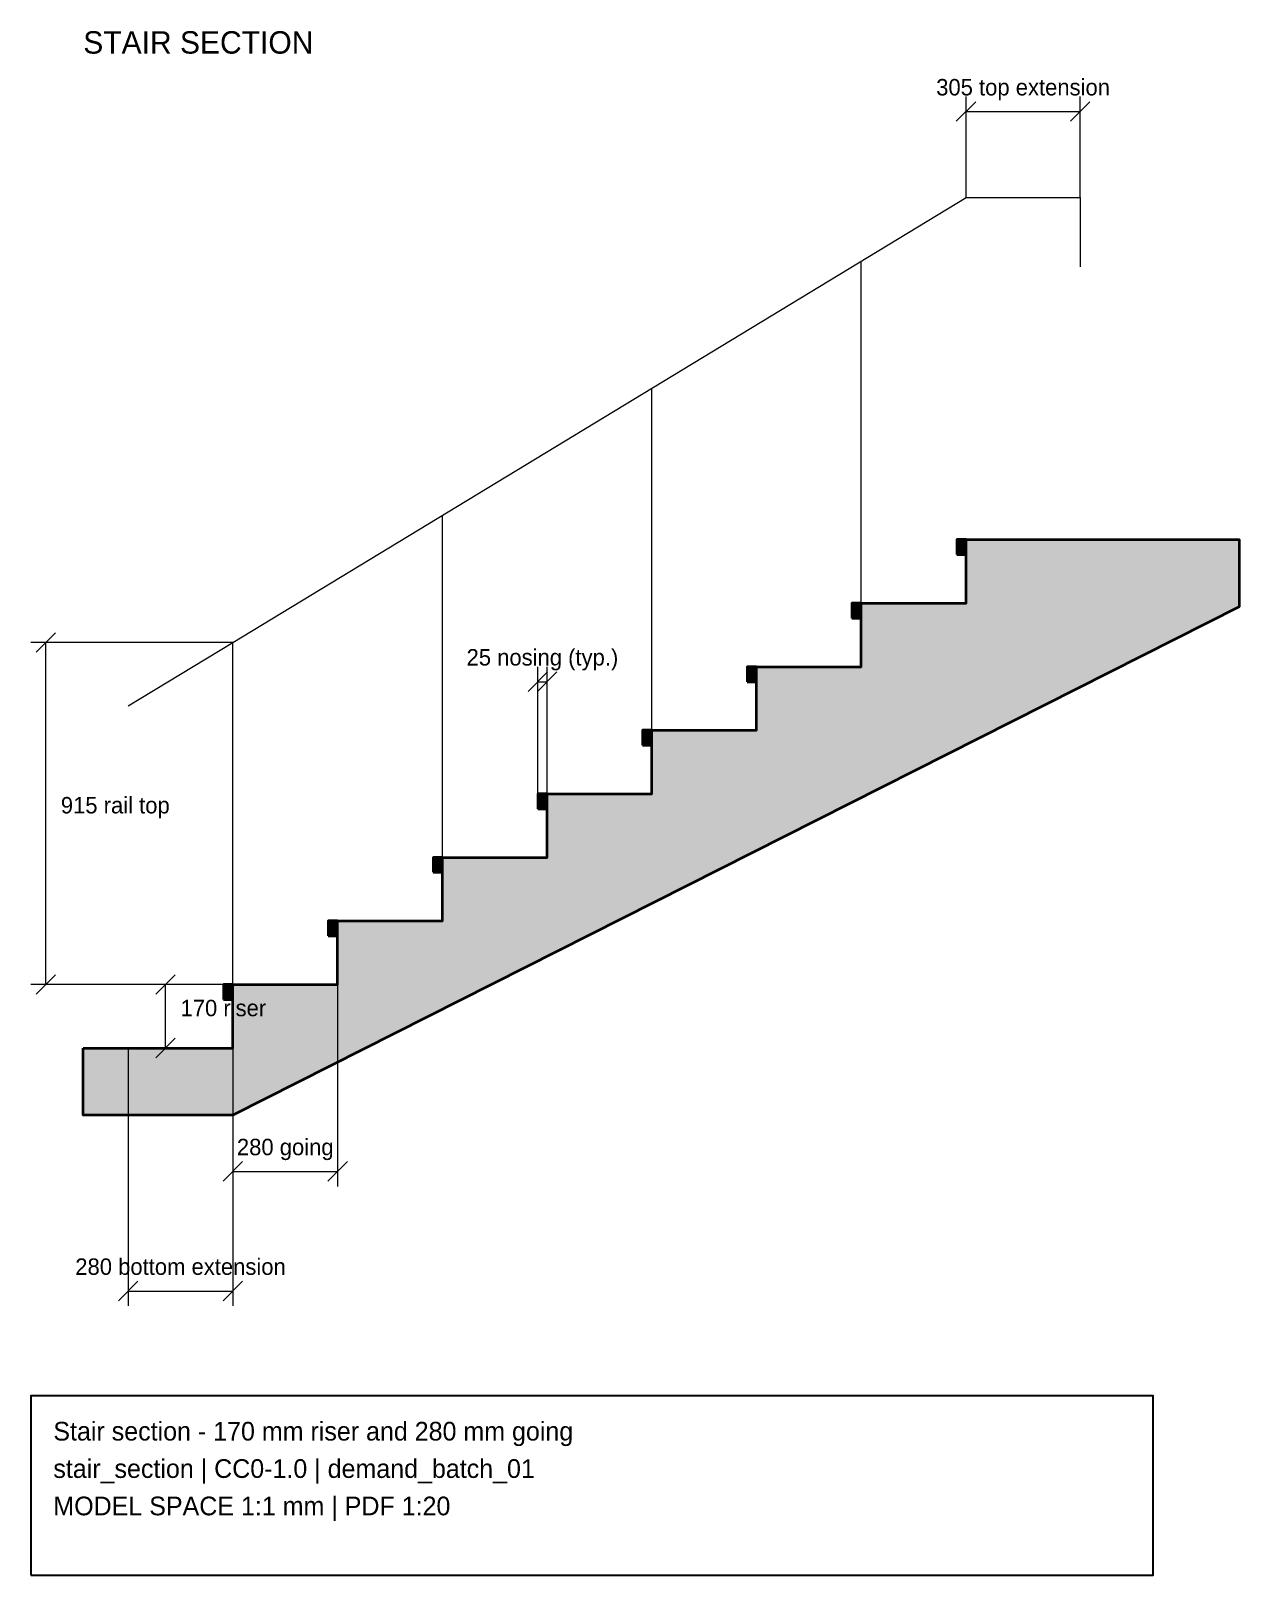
# Model space of a CAD drawing. Header units: millimetres. Extents: x -540 to 2690, y -1410 to 2721.
import ezdxf
from ezdxf.enums import TextEntityAlignment as Align

# ---------------------------------------------------------------- set-up
doc = ezdxf.new("R2010")
doc.units = ezdxf.units.MM
for name, color, linetype, lineweight, true_color in [('DIMENSIONS', 7, 'Continuous', 15, 0x718393), ('FIXTURES', 7, 'Continuous', 20, 0x587c86), ('TEXT', 7, 'Continuous', 18, 0x243a4d), ('TITLE_BLOCK', 7, 'Continuous', 30, 0x243a4d), ('WALLS', 7, 'Continuous', 40, 0x243a4d)]:
    doc.layers.add(name, color=color, linetype=linetype, lineweight=lineweight, true_color=true_color)

msp = doc.modelspace()

# ---------------------------------------------------------------- hatches: boundary and pattern name
at = {"layer": 'WALLS'}
for points in [[(-400, 0), (0, 0), (0, 170), (280, 170), (280, 340), (560, 340), (560, 510), (840, 510), (840, 680), (1120, 680), (1120, 850), (1400, 850), (1400, 1020), (1680, 1020), (1680, 1190), (1960, 1190), (1960, 1360), (2240, 1360), (2690, 1360), (2690, 1180), (0, -180), (-400, -180)], [(1935, 1320), (1960, 1320), (1960, 1360), (1935, 1360)], [(1655, 1150), (1680, 1150), (1680, 1190), (1655, 1190)], [(1375, 980), (1400, 980), (1400, 1020), (1375, 1020)], [(1095, 810), (1120, 810), (1120, 850), (1095, 850)], [(815, 640), (840, 640), (840, 680), (815, 680)], [(535, 470), (560, 470), (560, 510), (535, 510)], [(255, 300), (280, 300), (280, 340), (255, 340)], [(-25, 130), (0, 130), (0, 170), (-25, 170)]]:
    msp.add_hatch(color=7, dxfattribs=at).paths.add_polyline_path(points)

# ---------------------------------------------------------------- linework, layer by layer
at = {"layer": 'DIMENSIONS'}
for p, q in [((1934, 2479), (1986, 2531)), ((1960, 2275), (1960, 2545)), ((2239, 2479), (2291, 2531)), ((2265, 2275), (2265, 2545)), ((1960, 2505), (2265, 2505)), ((0, 1085), (-540, 1085)), ((-526, 1059), (-474, 1111)), ((-500, 170), (-500, 1085)), ((789, 954), (841, 1006)), ((814, 954), (866, 1006)), ((815, 680), (815, 1020)), ((840, 680), (840, 1020)), ((815, 980), (840, 980)), ((0, 170), (-540, 170)), ((-526, 144), (-474, 196)), ((0, 170), (-220, 170)), ((-206, 144), (-154, 196)), ((-180, 0), (-180, 170)), ((0, 170), (0, -370)), ((280, 170), (280, -370)), ((-280, 0), (-280, -690)), ((0, 0), (-220, 0)), ((-206, -26), (-154, 26)), ((0, 0), (0, -690)), ((-26, -356), (26, -304)), ((0, -330), (280, -330)), ((254, -356), (306, -304)), ((-306, -676), (-254, -624)), ((-280, -650), (0, -650)), ((-26, -676), (26, -624))]:
    msp.add_line(p, q, dxfattribs=at)
at = {"layer": 'FIXTURES'}
for p, q in [((1680, 1190), (1680, 2105)), ((1120, 850), (1120, 1765)), ((560, 510), (560, 1425)), ((0, 170), (0, 1085))]:
    msp.add_line(p, q, dxfattribs=at)
msp.add_lwpolyline([(-280, 915), (0, 1085), (1960, 2275), (2265, 2275), (2265, 2090)], dxfattribs=at)
at = {"layer": 'TITLE_BLOCK'}
msp.add_lwpolyline([(-540, -1410), (2460, -1410), (2460, -930), (-540, -930)], close=True, dxfattribs=at)
at = {"layer": 'WALLS'}
for points in [[(-400, 0), (0, 0), (0, 170), (280, 170), (280, 340), (560, 340), (560, 510), (840, 510), (840, 680), (1120, 680), (1120, 850), (1400, 850), (1400, 1020), (1680, 1020), (1680, 1190), (1960, 1190), (1960, 1360), (2240, 1360), (2690, 1360), (2690, 1180), (0, -180), (-400, -180)], [(1935, 1320), (1960, 1320), (1960, 1360), (1935, 1360)], [(1655, 1150), (1680, 1150), (1680, 1190), (1655, 1190)], [(1375, 980), (1400, 980), (1400, 1020), (1375, 1020)], [(1095, 810), (1120, 810), (1120, 850), (1095, 850)], [(815, 640), (840, 640), (840, 680), (815, 680)], [(535, 470), (560, 470), (560, 510), (535, 510)], [(255, 300), (280, 300), (280, 340), (255, 340)], [(-25, 130), (0, 130), (0, 170), (-25, 170)]]:
    msp.add_lwpolyline(points, close=True, dxfattribs=at)

# ---------------------------------------------------------------- texts
at = {"layer": 'DIMENSIONS'}
for s, p in [('305 top extension', (2112.5, 2535)), ('25 nosing (typ.)', (827.5, 1010)), ('280 going', (140, -300)), ('280 bottom extension', (-140, -620))]:
    msp.add_text(s, height=44, dxfattribs=at).set_placement(p, align=Align.BOTTOM_CENTER)
for s, p in [('915 rail top', (-460, 627.5)), ('170 riser', (-140, 85))]:
    msp.add_text(s, height=44, dxfattribs=at).set_placement(p)
at = {"layer": 'TEXT'}
msp.add_text('STAIR SECTION', height=60, dxfattribs=at).set_placement((-400, 2660))
at = {"layer": 'TITLE_BLOCK'}
for s, p in [('Stair section - 170 mm riser and 280 mm going', (-480, -1050)), ('stair_section | CC0-1.0 | demand_batch_01', (-480, -1150)), ('MODEL SPACE 1:1 mm | PDF 1:20', (-480, -1250))]:
    msp.add_text(s, height=50, dxfattribs=at).set_placement(p)

doc.saveas('drawing.dxf')
